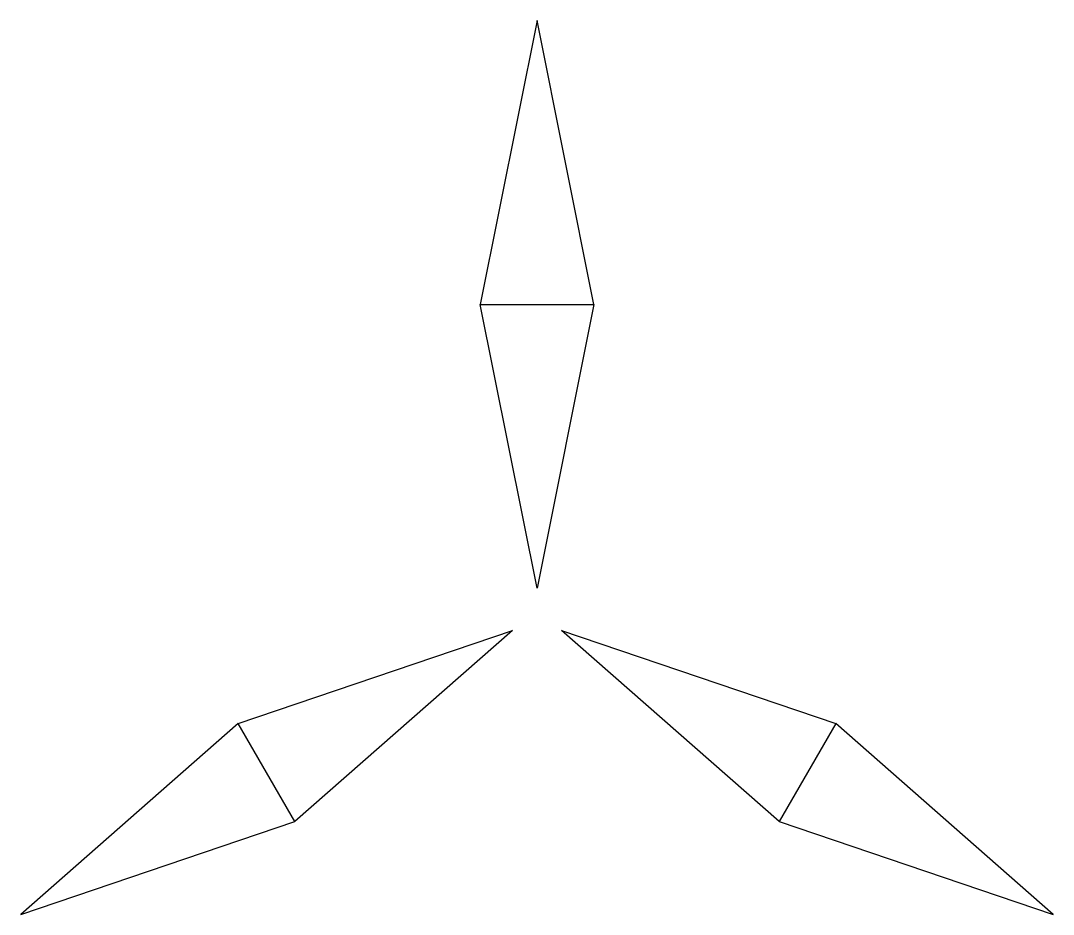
# Model space of a CAD drawing. Extents: x -470.91 to -469.09, y -470.53 to -468.95.
import ezdxf

# ---------------------------------------------------------------- set-up
doc = ezdxf.new("R2010")
doc.units = 13
doc.layers.add('MAGNET', color=11, linetype='Continuous')

msp = doc.modelspace()

# ---------------------------------------------------------------- linework, layer by layer
at = {"layer": 'MAGNET'}
for points in [[(-470.1, -469.45), (-469.9, -469.45), (-470, -468.95), (-470.1, -469.45)], [(-470.1, -469.45), (-469.9, -469.45), (-470, -469.95), (-470.1, -469.45)], [(-470.4263, -470.3616), (-470.5263, -470.1884), (-470.0433, -470.025), (-470.4263, -470.3616)], [(-469.4737, -470.1884), (-469.5737, -470.3616), (-469.9567, -470.025), (-469.4737, -470.1884)], [(-470.4263, -470.3616), (-470.5263, -470.1884), (-470.9093, -470.525), (-470.4263, -470.3616)], [(-469.4737, -470.1884), (-469.5737, -470.3616), (-469.0907, -470.525), (-469.4737, -470.1884)]]:
    msp.add_lwpolyline(points, dxfattribs=at)

doc.saveas('drawing.dxf')
